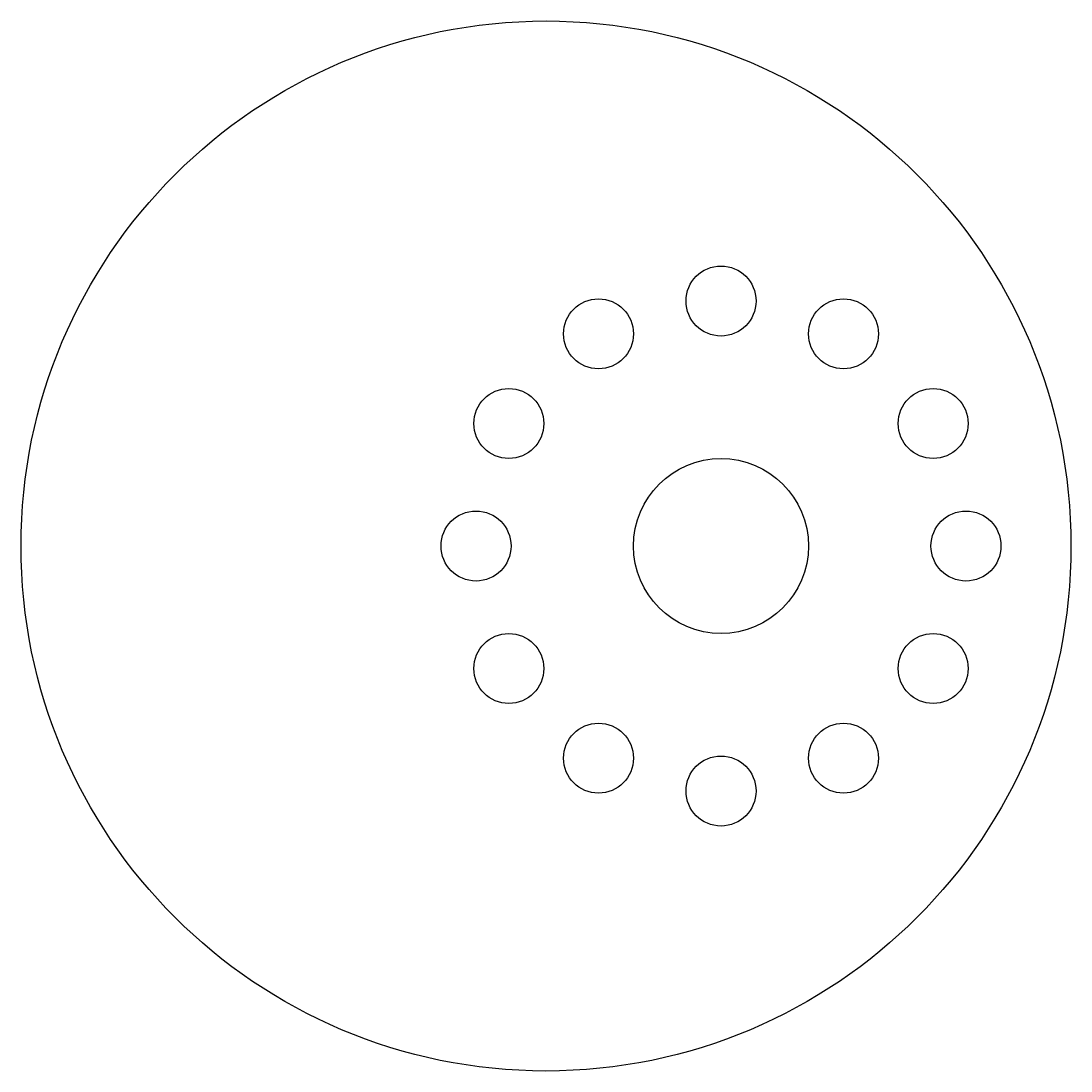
# Model space of a CAD drawing. Header units: millimetres. Extents: x -20 to 10, y -15 to 15.
import ezdxf

# ---------------------------------------------------------------- set-up
doc = ezdxf.new("R2010")
doc.units = ezdxf.units.MM
for name, color, linetype in [('Shape', 7, 'CONTINUOUS'), ('Shape001', 7, 'CONTINUOUS'), ('Shape007', 7, 'CONTINUOUS'), ('Shape008', 7, 'CONTINUOUS'), ('Shape009', 7, 'CONTINUOUS'), ('Shape010', 7, 'CONTINUOUS'), ('Shape011', 7, 'CONTINUOUS'), ('Shape012', 7, 'CONTINUOUS'), ('Shape013', 7, 'CONTINUOUS'), ('Shape014', 7, 'CONTINUOUS'), ('Shape015', 7, 'CONTINUOUS'), ('Shape017', 7, 'CONTINUOUS'), ('Shape018', 7, 'CONTINUOUS'), ('Shape019', 7, 'CONTINUOUS')]:
    doc.layers.add(name, color=color, linetype=linetype)

msp = doc.modelspace()

# ---------------------------------------------------------------- linework, layer by layer
at = {"layer": 'Shape'}
msp.add_circle((-5, 0), 15, dxfattribs=at)
at = {"layer": 'Shape001'}
msp.add_circle((0, 0), 2.5, dxfattribs=at)
at = {"layer": 'Shape007'}
msp.add_circle((-3.5, -6.06218), 1, dxfattribs=at)
at = {"layer": 'Shape008'}
msp.add_circle((0, -7), 1, dxfattribs=at)
at = {"layer": 'Shape009'}
msp.add_circle((-6.06218, -3.5), 1, dxfattribs=at)
at = {"layer": 'Shape010'}
msp.add_circle((3.5, -6.06218), 1, dxfattribs=at)
at = {"layer": 'Shape011'}
msp.add_circle((6.06218, -3.5), 1, dxfattribs=at)
at = {"layer": 'Shape012'}
msp.add_circle((7, 0), 1, dxfattribs=at)
at = {"layer": 'Shape013'}
msp.add_circle((-7, 0), 1, dxfattribs=at)
at = {"layer": 'Shape014'}
msp.add_circle((-6.06218, 3.5), 1, dxfattribs=at)
at = {"layer": 'Shape015'}
msp.add_circle((-3.5, 6.06218), 1, dxfattribs=at)
at = {"layer": 'Shape017'}
msp.add_circle((6.06218, 3.5), 1, dxfattribs=at)
at = {"layer": 'Shape018'}
msp.add_circle((0, 7), 1, dxfattribs=at)
at = {"layer": 'Shape019'}
msp.add_circle((3.5, 6.06218), 1, dxfattribs=at)

doc.saveas('drawing.dxf')
